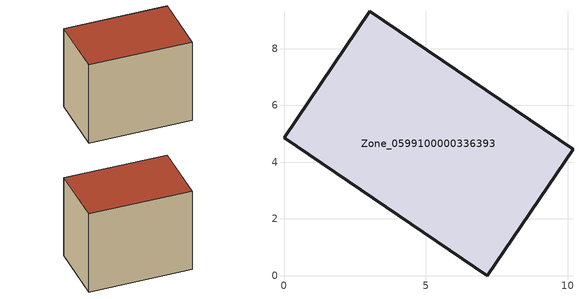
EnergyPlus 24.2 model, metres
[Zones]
Zone_0599100000336393
 floor ground (C_G): 0,4.86 3.02,9.32 10.19,4.46 7.16,0 z1.51
 wall outside (C_F): 3.02,9.32 0,4.86 7.16,0 10.19,4.46 3.02,9.32 z1.51:8.91
 roof outside (C_R): 7.16,0 10.19,4.46 3.02,9.32 0,4.86 z8.91
[BUILDING]
Pand.0599100000336393: North Axis=0; Terrain=City; Loads Convergence Tolerance Value=0.04; Temperature Convergence Tolerance Value=0.4; Solar Distribution=FullExterior; Maximum Number of Warmup Days=25; Minimum Number of Warmup Days=1
[Site:Location]
Rotterdam.The.Hague.AP_ZH_NLD Design_Conditions: Latitude=51.96; Longitude=4.45; Time Zone=1; Elevation=-4.5
[SITE:GROUNDTEMPERATURE:BUILDINGSURFACE]
18, 18, 18, 18, 18, 18, 18, 18, 18, 18, 18, 18
[MATERIAL] Thermal Absorptance=0.9; Solar Absorptance=0.7; Visible Absorptance=0.7
Name | Roughness | Thickness | Conductivity | Density | Specific Heat
G.TC.1975-1991 | MediumSmooth | 0.15 | 0.288461 | 540 | 1210
F.TC.1975-1991 | Rough | 0.3 | 0.230769 | 1920 | 840
R.TC.1975-1991 | MediumRough | 0.2 | 0.153846 | 1500 | 1000
[CONSTRUCTION]
C_G: G.TC.1975-1991
C_F: F.TC.1975-1991
C_R: R.TC.1975-1991
[ZONE]
Zone_0599100000336393: Type=1; Multiplier=1; Ceiling Height=Autocalculate; Volume=Autocalculate; Floor Area=autocalculate; Part of Total Floor Area=Yes
[ZONEINFILTRATION:DESIGNFLOWRATE]
Infil_Zone_0599100000336393: Zone or ZoneList or Space or SpaceList=Zone_0599100000336393; Schedule=AlwaysOn; Design Flow Rate Calculation Method=Flow/Area; Flow Rate per Floor Area=0.003; Constant Term Coefficient=1; Temperature Term Coefficient=0; Velocity Term Coefficient=0; Velocity Squared Term Coefficient=0
[HVACTEMPLATE:ZONE:IDEALLOADSAIRSYSTEM]
Zone_0599100000336393: Maximum Heating Supply Air Temperature=50; Minimum Cooling Supply Air Temperature=13; Maximum Heating Supply Air Humidity Ratio=0.0156; Minimum Cooling Supply Air Humidity Ratio=0.0077; Heating Limit=NoLimit; Cooling Limit=NoLimit; Dehumidification Control Type=ConstantSensibleHeatRatio; Cooling Sensible Heat Ratio=0.7; Dehumidification Setpoint=60; Humidification Control Type=None; Humidification Setpoint=30; Outdoor Air Method=None; Outdoor Air Flow Rate per Person=0.00944; Outdoor Air Flow Rate per Zone Floor Area=0; Outdoor Air Flow Rate per Zone=0; Demand Controlled Ventilation Type=None; Outdoor Air Economizer Type=NoEconomizer; Heat Recovery Type=None; Sensible Heat Recovery Effectiveness=0.7; Latent Heat Recovery Effectiveness=0.65
[ZONECONTROL:THERMOSTAT]
ThermostatControl_Zone_0599100000336393: Zone or ZoneList=Zone_0599100000336393; Control Type Schedule=DualSetpointControlType; Control 1=Thermostat_Zone_0599100000336393; Temperature Difference Between Cutout And Setpoint=0
[THERMOSTATSETPOINT:DUALSETPOINT]
Thermostat_Zone_0599100000336393: Heating Setpoint Temperature Schedule=HeatingSetpoint_Zone_0599100000336393; Cooling Setpoint Temperature Schedule=CoolingSetpoint_Zone_0599100000336393
[SCHEDULE:COMPACT]
HeatingSetpoint_Zone_0599100000336393: Through: 12/31, For: AllDays, Until: 24:00, 21
CoolingSetpoint_Zone_0599100000336393: Through: 12/31, For: AllDays, Until: 24:00, 24
DualSetpointControlType: Through: 12/31, For: AllDays, Until: 24:00, 4
AlwaysOn: Through: 12/31, For: AllDays, Until: 24:00, 1
